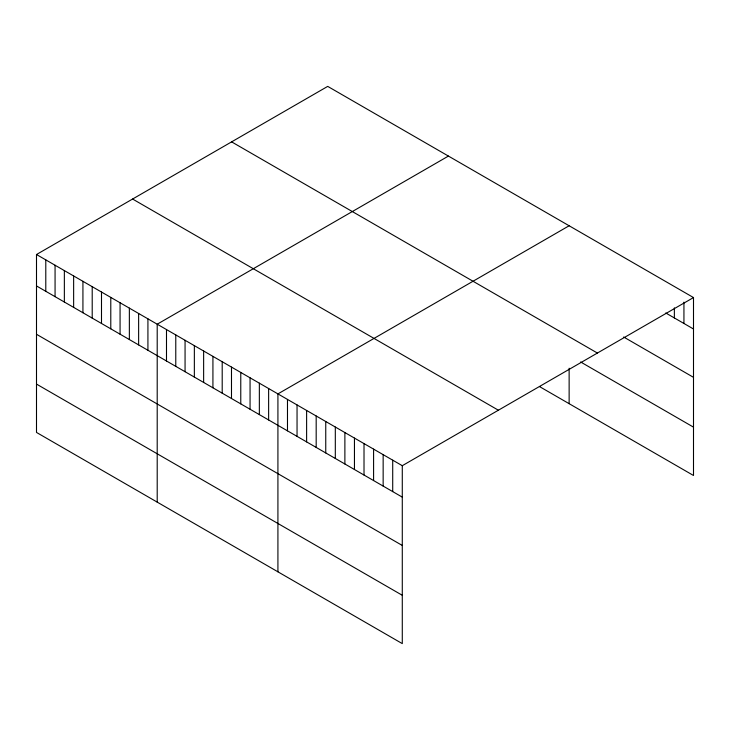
<?xml version="1.0" encoding="UTF-8"?>
<svg xmlns="http://www.w3.org/2000/svg" width="730" height="730" viewBox="0 0 730 730"><rect width="100%" height="100%" fill="white"/><g stroke="black" fill="none" stroke-linecap="round" stroke-linejoin="round"><path stroke-width="1.09" d="M36.5 254.514L402.285 465.694L402.285 643.614L36.5 432.434L36.5 254.514L327.715 86.386L693.5 297.566L693.5 475.486L539.424 386.526M448.421 156.074L157.206 324.202L157.206 502.121M569.135 225.762L277.92 393.899L277.92 571.818M402.285 465.694L693.5 297.566M665.76 312.978L693.5 328.993M623.666 337.014L693.5 377.337M231.611 141.866L597.395 353.046M580.615 361.971L693.5 427.141M132.605 199.035L498.389 410.214M36.5 285.941L402.285 497.13M36.5 334.285L402.285 545.465M36.5 384.089L402.285 595.279M683.937 302.147L683.937 323.472M674.365 307.85L674.365 317.952M569.135 368.23L569.135 403.681M392.713 460.174L392.713 491.6M383.15 454.653L383.15 486.08M373.587 449.123L373.587 480.559M364.014 443.603L364.014 475.038M354.452 438.082L354.452 469.509M344.879 432.562L344.879 463.988M335.316 427.032L335.316 458.467M325.753 421.511L325.753 452.938M316.181 415.99L316.181 447.417M306.618 410.461L306.618 441.896M297.046 404.94L297.046 436.367M287.483 399.42L287.483 430.846M268.631 388.533L268.631 419.96M259.351 383.177L259.351 414.603M250.062 377.812L250.062 409.238M240.772 372.455L240.772 403.882M231.492 367.09L231.492 398.516M222.203 361.733L222.203 393.16M212.923 356.368L212.923 387.803M203.633 351.011L203.633 382.438M194.353 345.646L194.353 377.082M185.064 340.29L185.064 371.716M175.775 334.924L175.775 366.36M166.495 329.568L166.495 360.994M147.925 318.846L147.925 350.272M138.636 313.48L138.636 344.916M129.356 308.124L129.356 339.55M120.067 302.758L120.067 334.194M110.787 297.402L110.787 328.829M101.497 292.036L101.497 323.472M92.208 286.68L92.208 318.107M82.928 281.315L82.928 312.75M73.639 275.958L73.639 307.385M64.359 270.593L64.359 302.028M55.069 265.236L55.069 296.663M45.789 259.871L45.789 291.307"/></g></svg>
